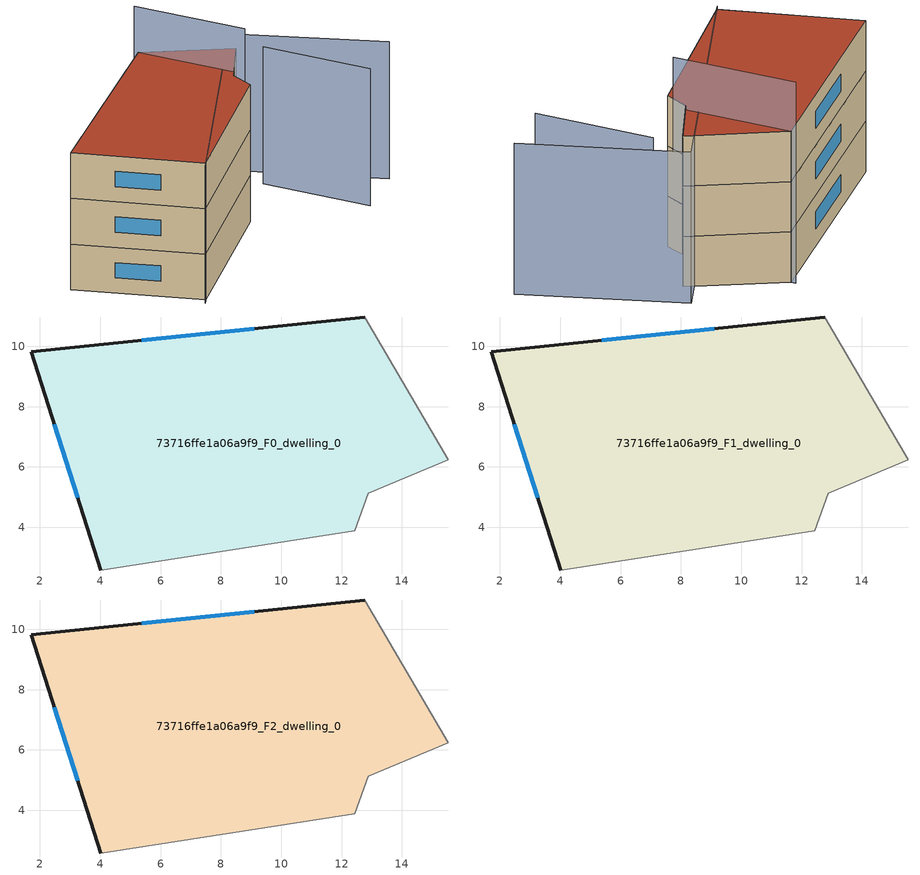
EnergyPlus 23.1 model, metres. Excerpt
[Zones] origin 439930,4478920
73716ffe1a06a9f9_F0_dwelling_0
 floor ground (EU_floor_Construction): 12.78,10.97 15.54,6.24 12.88,5.13 12.45,3.89 4.02,2.58 1.71,9.82 z0
 wall outside (EU_wall_Construction): 12.78,10.97 1.71,9.82 4.02,2.58 z0:3
 wall adiabatic (EU_wall_Construction): 4.02,2.58 12.45,3.89 12.88,5.13 15.54,6.24 12.78,10.97 z0:3
 window (EU_Window_Construction): 2.47,7.42 3.25,4.98 / 9.11,10.59 5.38,10.2 z0.99:2.01
73716ffe1a06a9f9_F1_dwelling_0
 floor to 73716ffe1a06a9f9_F0_dwelling_0 (EU_floor_Construction): 12.77,10.97 15.54,6.24 12.88,5.13 12.45,3.89 4.02,2.58 1.71,9.82 z3
 wall outside (EU_wall_Construction): 12.78,10.97 1.71,9.82 4.02,2.58 z3:6
 wall adiabatic (EU_wall_Construction): 4.02,2.58 12.45,3.89 12.88,5.13 15.54,6.24 12.78,10.97 z3:6
 window (EU_Window_Construction): 2.47,7.42 3.25,4.98 / 9.11,10.59 5.38,10.2 z3.99:5.01
73716ffe1a06a9f9_F2_dwelling_0
 floor to 73716ffe1a06a9f9_F1_dwelling_0 (EU_floor_Construction): 12.77,10.97 15.54,6.24 12.88,5.13 12.45,3.89 4.02,2.58 1.71,9.82 z6
 wall outside (EU_wall_Construction): 12.78,10.97 1.71,9.82 4.02,2.58 z6:9
 wall adiabatic (EU_wall_Construction): 4.02,2.58 12.45,3.89 12.88,5.13 15.54,6.24 12.78,10.97 z6:9
 window (EU_Window_Construction): 2.47,7.42 3.25,4.98 / 9.11,10.59 5.38,10.2 z6.99:8.01
 roof outside (EU_roof_Construction): 12.45,3.89 12.88,5.13 15.54,6.24 12.78,10.97 1.71,9.82 4.02,2.58 z9
shading: 16.85,-1.39 16.33,4.96 / 3.7,2.47 16.73,7.29 / 16.73,7.29 19.85,-1.13 z0:9; 13.31,4.64 12.75,11.21 z0:12
[Building]
EU S2 Campaign: North Axis=0; Terrain=City; Solar Distribution=FullExterior
[Site:Location]
Madrid: Latitude=40.5; Longitude=-3.5; Time Zone=1; Elevation=609
[SizingPeriod:WeatherFileDays]
AnnualSizingPeriod: Begin Month=1; Begin Day of Month=1; End Month=12; End Day of Month=31; Day of Week for Start Day=Monday; Use Weather File Daylight Saving Period=No; Use Weather File Rain and Snow Indicators=No
[MATERIAL]
EU_InternalMass_Material: Roughness=MediumRough; Thickness=0.1; Conductivity=1; Density=1800; Specific Heat=900; Thermal Absorptance=0.9; Solar Absorptance=0.7; Visible Absorptance=0.7
[MATERIAL:NOMASS] Roughness=MediumRough; Thermal Absorptance=0.9; Solar Absorptance=0.7; Visible Absorptance=0.7
Name | Thermal Resistance
EU_wall_NoMass | 0.609216
EU_roof_NoMass | 0.513268
EU_floor_NoMass | 0.568163
[WINDOWMATERIAL:SIMPLEGLAZINGSYSTEM]
EU_Window_SimpleGlazing: UFactor=5.50606; Solar Heat Gain Coefficient=0.85; Visible Transmittance=0.85
[CONSTRUCTION]
EU_wall_Construction: EU_wall_NoMass
EU_roof_Construction: EU_roof_NoMass
EU_floor_Construction: EU_floor_NoMass
EU_Window_Construction: EU_Window_SimpleGlazing
EU_InternalMass_Construction: EU_InternalMass_Material
[ZONE] Type=1; Multiplier=1; Ceiling Height=autocalculate; Volume=240.454; Floor Area=autocalculate; Part of Total Floor Area=Yes
73716ffe1a06a9f9_F0_dwelling_0; 73716ffe1a06a9f9_F1_dwelling_0; 73716ffe1a06a9f9_F2_dwelling_0
[INTERNALMASS] Construction=EU_InternalMass_Construction; Surface Area=80.1515
Name | Zone or ZoneList
73716ffe1a06a9f9_F0_dwelling_0_EU_InternalMass | 73716ffe1a06a9f9_F0_dwelling_0
73716ffe1a06a9f9_F1_dwelling_0_EU_InternalMass | 73716ffe1a06a9f9_F1_dwelling_0
73716ffe1a06a9f9_F2_dwelling_0_EU_InternalMass | 73716ffe1a06a9f9_F2_dwelling_0
[OTHEREQUIPMENT] Fuel Type=Electricity; Design Level Calculation Method=Watts/Area; Power per Zone Floor Area=1; Fraction Latent=0; Fraction Radiant=0; Fraction Lost=0; Carbon Dioxide Generation Rate=0; EndUse Subcategory=EU_Step8_InternalGains
Name | Zone or ZoneList or Space or SpaceList | Schedule
EU_Step8_InternalGain_73716ffe1a06a9f9_F0_dwelling_0_f000 | 73716ffe1a06a9f9_F0_dwelling_0 | EU_Step8_GainSchedule_73716ffe1a06a9f9_F0_dwelling_0_f000
EU_Step8_InternalGain_73716ffe1a06a9f9_F1_dwelling_0_f000 | 73716ffe1a06a9f9_F1_dwelling_0 | EU_Step8_GainSchedule_73716ffe1a06a9f9_F1_dwelling_0_f000
EU_Step8_InternalGain_73716ffe1a06a9f9_F2_dwelling_0_f000 | 73716ffe1a06a9f9_F2_dwelling_0 | EU_Step8_GainSchedule_73716ffe1a06a9f9_F2_dwelling_0_f000
[ZONEVENTILATION:DESIGNFLOWRATE] Schedule=EU_AlwaysOn; Design Flow Rate Calculation Method=AirChanges/Hour; Air Changes per Hour=0.752966; Ventilation Type=Natural; Fan Pressure Rise=0; Fan Total Efficiency=1; Constant Term Coefficient=1; Temperature Term Coefficient=0; Velocity Term Coefficient=0; Velocity Squared Term Coefficient=0; Minimum Indoor Temperature=-100; Maximum Indoor Temperature=100; Delta Temperature=-100; Minimum Outdoor Temperature=-100; Maximum Outdoor Temperature=100; Maximum Wind Speed=40
Name | Zone or ZoneList or Space or SpaceList
EU_ConstantAir_73716ffe1a06a9f9_F0_dwelling_0 | 73716ffe1a06a9f9_F0_dwelling_0
EU_ConstantAir_73716ffe1a06a9f9_F1_dwelling_0 | 73716ffe1a06a9f9_F1_dwelling_0
EU_ConstantAir_73716ffe1a06a9f9_F2_dwelling_0 | 73716ffe1a06a9f9_F2_dwelling_0
[HVACTEMPLATE:THERMOSTAT] Constant Heating Setpoint=20; Constant Cooling Setpoint=50
EU_HeatOnly_73716ffe1a06a9f9_F0_dwelling_0; EU_HeatOnly_73716ffe1a06a9f9_F1_dwelling_0; EU_HeatOnly_73716ffe1a06a9f9_F2_dwelling_0
[HVACTEMPLATE:ZONE:IDEALLOADSAIRSYSTEM] System Availability Schedule=EU_AlwaysOn; Maximum Heating Supply Air Temperature=50; Minimum Cooling Supply Air Temperature=13; Maximum Heating Supply Air Humidity Ratio=0.0156; Minimum Cooling Supply Air Humidity Ratio=0.0077; Heating Limit=NoLimit; Cooling Limit=NoLimit; Heating Availability Schedule=EU_AlwaysOn; Cooling Availability Schedule=EU_CoolingOff; Dehumidification Control Type=ConstantSensibleHeatRatio; Cooling Sensible Heat Ratio=0.7; Dehumidification Setpoint=60; Humidification Control Type=None; Humidification Setpoint=30; Outdoor Air Method=None; Outdoor Air Flow Rate per Person=0.00944; Outdoor Air Flow Rate per Zone Floor Area=0; Outdoor Air Flow Rate per Zone=0; Demand Controlled Ventilation Type=None; Outdoor Air Economizer Type=NoEconomizer; Heat Recovery Type=None; Sensible Heat Recovery Effectiveness=0.7; Latent Heat Recovery Effectiveness=0.65
Name | Template Thermostat
73716ffe1a06a9f9_F0_dwelling_0 | EU_HeatOnly_73716ffe1a06a9f9_F0_dwelling_0
73716ffe1a06a9f9_F1_dwelling_0 | EU_HeatOnly_73716ffe1a06a9f9_F1_dwelling_0
73716ffe1a06a9f9_F2_dwelling_0 | EU_HeatOnly_73716ffe1a06a9f9_F2_dwelling_0
[SIZING:ZONE] Zone Cooling Design Supply Air Temperature Input Method=SupplyAirTemperature; Zone Cooling Design Supply Air Temperature=13; Zone Heating Design Supply Air Temperature Input Method=SupplyAirTemperature; Zone Heating Design Supply Air Temperature=50; Zone Cooling Design Supply Air Humidity Ratio=0.008; Zone Heating Design Supply Air Humidity Ratio=0.008; Cooling Design Air Flow Method=DesignDay; Cooling Design Air Flow Rate=0; Cooling Minimum Air Flow per Zone Floor Area=0.000762; Cooling Minimum Air Flow=0; Cooling Minimum Air Flow Fraction=0.2; Heating Design Air Flow Method=DesignDay; Heating Design Air Flow Rate=0; Heating Maximum Air Flow per Zone Floor Area=0.002032; Heating Maximum Air Flow=0.141576; Heating Maximum Air Flow Fraction=0.3; Account for Dedicated Outdoor Air System=No; Dedicated Outdoor Air System Control Strategy=NeutralSupplyAir; Dedicated Outdoor Air Low Setpoint Temperature for Design=autosize; Dedicated Outdoor Air High Setpoint Temperature for Design=autosize; Zone Load Sizing Method=Sensible Load Only No Latent Load; Zone Latent Cooling Design Supply Air Humidity Ratio Input Method=HumidityRatioDifference; Zone Cooling Design Supply Air Humidity Ratio Difference=0.005; Zone Latent Heating Design Supply Air Humidity Ratio Input Method=HumidityRatioDifference; Zone Humidification Design Supply Air Humidity Ratio Difference=0.005
73716ffe1a06a9f9_F0_dwelling_0; 73716ffe1a06a9f9_F1_dwelling_0; 73716ffe1a06a9f9_F2_dwelling_0
[SCHEDULE:CONSTANT]
Name | Hourly Value
EU_AlwaysOn | 1
EU_CoolingOff | 0
[SCHEDULE:FILE] Column Number=1; Rows to Skip at Top=0; Number of Hours of Data=8760; Column Separator=Comma; Interpolate to Timestep=No; Minutes per Item=60; Adjust Schedule for Daylight Savings=Yes
Name | File
EU_Step8_GainSchedule_73716ffe1a06a9f9_F0_dwelling_0_f000 | ../../schedules/73716ffe1a06a9f9/73716ffe1a06a9f9_F0_dwelling_0_f000_gain.csv
EU_Step8_GainSchedule_73716ffe1a06a9f9_F1_dwelling_0_f000 | ../../schedules/73716ffe1a06a9f9/73716ffe1a06a9f9_F1_dwelling_0_f000_gain.csv
EU_Step8_GainSchedule_73716ffe1a06a9f9_F2_dwelling_0_f000 | ../../schedules/73716ffe1a06a9f9/73716ffe1a06a9f9_F2_dwelling_0_f000_gain.csv
